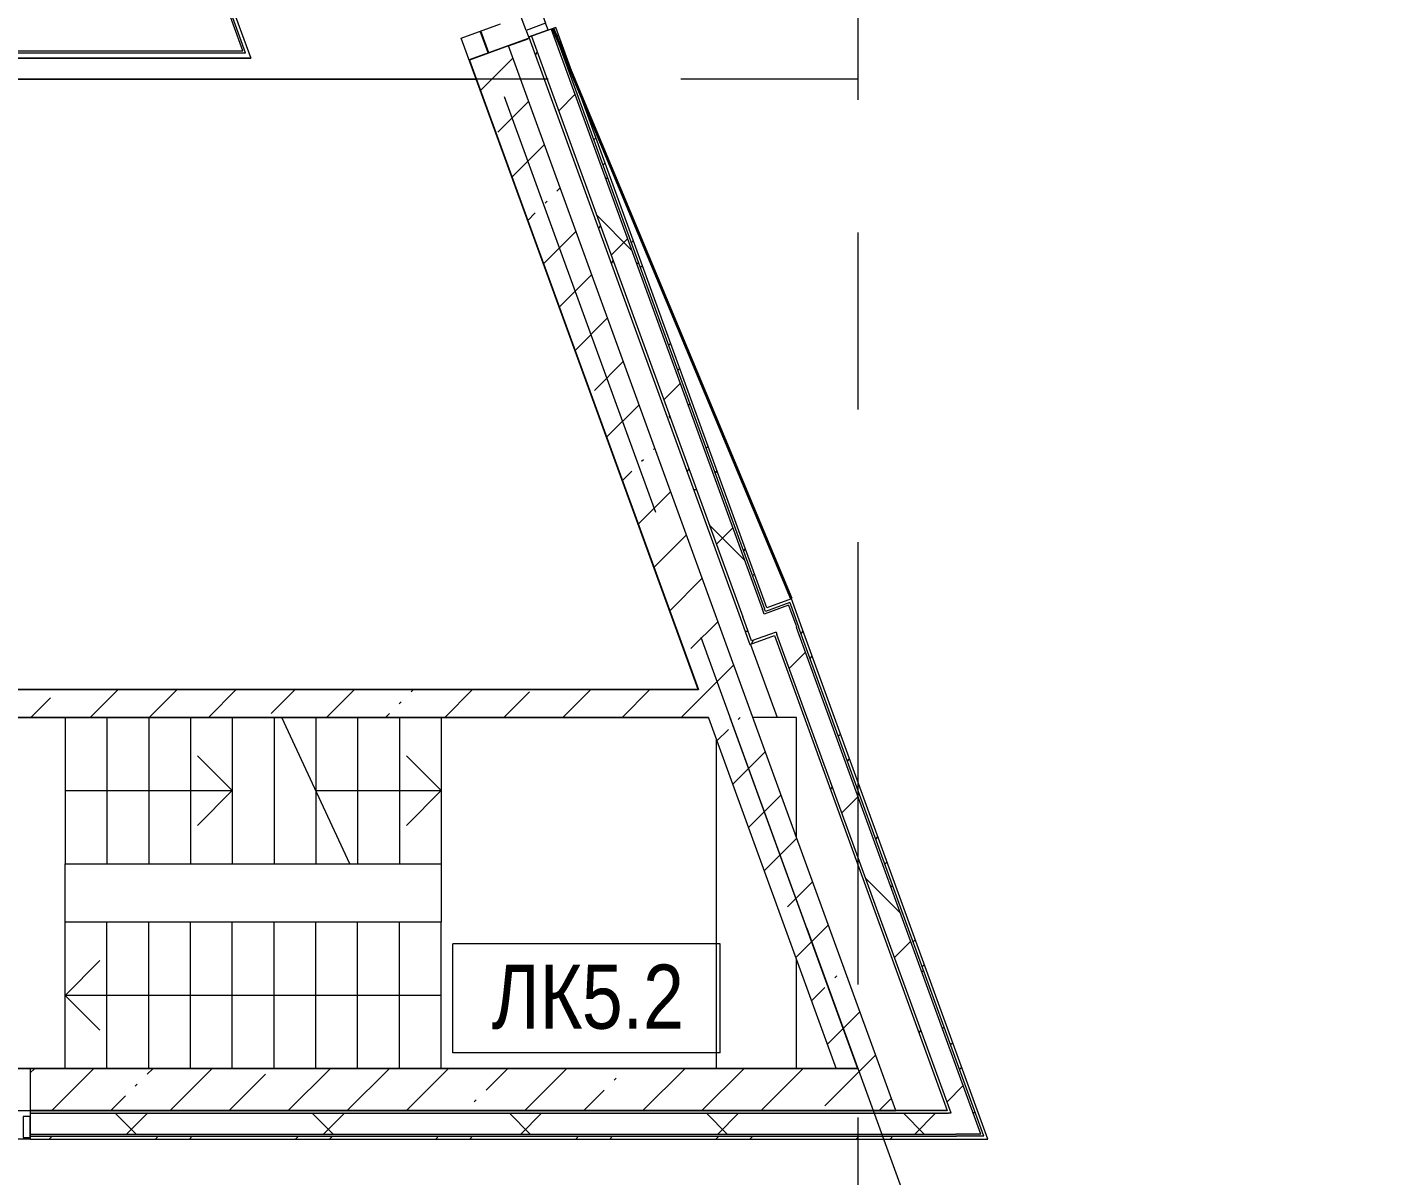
# Model space of a CAD drawing. Header units: millimetres. Extents: x 48966 to 155647, y -43515 to 30475.
# Drawn here: x 144209 to 153941, y -32152 to -23910 of the extents above; entities that cross this region are included whole.
import ezdxf

# ---------------------------------------------------------------- set-up
doc = ezdxf.new("R2010")
doc.units = ezdxf.units.MM
doc.linetypes.add('Осевые', pattern=[6350, 1270, -952.5, 3175, -952.5])
doc.linetypes.add('Сверху', pattern=[793.75, 476.25, -317.5])
for name, color, linetype, lineweight in [('Импосты витража', 7, 'Continuous', 9), ('Импосты витража-1', 7, 'Continuous', 18), ('Контуры', 7, 'Continuous', 9), ('Линии подступенков-1', 7, 'Continuous', 9), ('Линии свеса', 7, 'Continuous', 9), ('Марки вырезов', 7, 'Continuous', 9), ('Марки помещений', 7, 'Continuous', 9), ('Общие ребра', 7, 'Continuous', 9), ('Ограждение', 7, 'Continuous', 9), ('Окна', 7, 'Continuous', 9), ('Окна-1', 7, 'Сверху', 9), ('Оси-2', 7, 'Осевые', 9), ('Перекрытия', 7, 'Continuous', 9), ('Поручни', 7, 'Continuous', 9), ('Стены-1', 7, 'Continuous', 18), ('Стрелки вверх', 7, 'Continuous', 9), ('Черная _1 сплошная', 7, 'Continuous', 9), ('Штриховка разреза-2', 7, 'Continuous', 9)]:
    doc.layers.add(name, color=color, linetype=linetype, lineweight=lineweight)
doc.layers.add('Линии-3', color=1, linetype='Continuous', lineweight=35, true_color=0xff0000)
doc.styles.add('Arial Narrow_1', font='Arial Narrow.ttf', dxfattribs={"height": 460})
pattern_1 = [(45, (0, 0), (-424.264, 424.264), [600, -100, 20, -100]), (45, (0, 424), (-424.264, 424.264), [])]
pattern_2 = [(0, (0, 0), (812.8, 203.2), [67.056, -542.544, 67.056, -542.544, -3251.2]), (0, (0, 0), (812.8, 203.2), [-1219.2, 67.056, -1152.144, 67.056, -542.544, -1422.4]), (0, (0, 0), (812.8, 203.2), [-3048, 67.056, -339.344, 67.056, -948.944]), (120, (304.8, 101.6), (-582.37636, 602.30545), [67.056, -542.544, 67.056, -542.544, -3251.2]), (120, (304.8, 101.6), (-582.37636, 602.30545), [-1219.2, 67.056, -1152.144, 67.056, -542.544, -1422.4]), (120, (304.8, 101.6), (-582.37636, 602.30545), [-3048, 67.056, -339.344, 67.056, -948.944]), (240, (406.4, 508), (-230.42364, -805.50545), [67.056, -542.544, 67.056, -542.544, -3251.2]), (240, (406.4, 508), (-230.42364, -805.50545), [-1219.2, 67.056, -1152.144, 67.056, -542.544, -1422.4]), (240, (406.4, 508), (-230.42364, -805.50545), [-3048, 67.056, -339.344, 67.056, -948.944])]
pattern_3 = [(45, (0, 0), (-502.8943, 502.8943), []), (45, (0, 762), (-502.8943, 502.8943), [])]
pattern_4 = [(45, (0, 0), (-707.107, 707.107), []), (135, (0, 0), (-707.107, -707.107), [])]

# ---------------------------------------------------------------- blocks, each defined once
blk = doc.blocks.new('M_Окно-Квадратный проем - 1200 x 11450 mm-1434535-План 2-го этажа на отм_ 0_000')
at = {"layer": 'Окна'}
for p, q in [((-608.2, -102.5), (-608.2, 102.5)), ((591.8, 102.5), (591.8, -102.5))]:
    blk.add_line(p, q, dxfattribs=at)
at = {"layer": 'Окна-1'}
for p, q in [((-608.2, 102.5), (591.8, 102.5)), ((591.8, -102.5), (-608.2, -102.5))]:
    blk.add_line(p, q, dxfattribs=at)
blk = doc.blocks.new('Прямоугольный импост - Прямоугольный импост 1-2037709-План 2-го этажа на отм_ 0_000')
at = {"layer": 'Импосты витража-1'}
for p, q in [((-50, 75), (0, 75)), ((-50, -75), (-50, 75)), ((0, 75), (0, -75)), ((0, -75), (-50, -75))]:
    blk.add_line(p, q, dxfattribs=at)
blk = doc.blocks.new('Прямоугольный импост - Прямоугольный черный-8339378-План 2-го этажа на отм_ 0_000')
at = {"layer": 'Импосты витража-1'}
for p, q in [((-50, 75), (0, 75)), ((-50, -75), (-50, 75)), ((0, 75), (0, -75)), ((0, -75), (-50, -75))]:
    blk.add_line(p, q, dxfattribs=at)
blk = doc.blocks.new('Прямоугольный импост - Прямоугольный черный-8339227-План 2-го этажа на отм_ 0_000')
at = {"layer": 'Импосты витража'}
for p, q in [((147790, -23932.9), (147529.2, -23222.3)), ((147670, -23170.6), (147930.8, -23881.2)), ((147930.8, -23881.2), (147790, -23932.9))]:
    blk.add_line(p, q, dxfattribs=at)
blk = doc.blocks.new('Ограждение - Ограждение-2447822-План 2-го этажа на отм_ 0_000')
at = {"layer": 'Поручни'}
for p, q in [((145777.4, -24095), (144401.5, -20314.8)), ((141731.6, -24095), (145777.4, -24095))]:
    blk.add_line(p, q, dxfattribs=at)
blk = doc.blocks.new('Ограждение - Ограждение-2452341-План 2-го этажа на отм_ 0_000')
at = {"layer": 'Поручни'}
for p, q in [((144279.9, -20018.9), (144312.5, -20007)), ((144389.3, -20319.2), (144279.9, -20018.9)), ((145758.4, -24081), (144389.3, -20319.2)), ((141556.5, -24081), (145758.4, -24081)), ((141731.6, -24131.8), (145813.8, -24131.8))]:
    blk.add_line(p, q, dxfattribs=at)
blk = doc.blocks.new('Марка помещения_Р - Марка помещения-4575829-План 2-го этажа на отм_ 0_000')
at = {"layer": 'Марки помещений'}
for p, q in [((-4.79375, -1.95625), (-4.79375, 1.95625)), ((4.79375, 1.95625), (-4.79375, 1.95625)), ((4.79375, -1.95625), (4.79375, 1.95625)), ((4.79375, -1.95625), (-4.79375, -1.95625))]:
    blk.add_line(p, q, dxfattribs=at)

msp = doc.modelspace()

# ---------------------------------------------------------------- hatches: boundary and pattern name
at = {"layer": 'Штриховка разреза-2'}
h = msp.add_hatch(dxfattribs=at)
h.set_pattern_fill('FP_33', color=256, style=0, pattern_type=2)
h.set_pattern_definition(pattern_4)
h.paths.add_polyline_path([(149357.9, -28173.2), (149498.8, -28121.9), (147970.8, -23923.8), (147829.9, -23975.1), (149345.9, -28140.3)], flags=0)
h = msp.add_hatch(dxfattribs=at)
h.set_pattern_fill('FP_32', color=256, style=0, pattern_type=2)
h.set_pattern_definition(pattern_2)
h.paths.add_polyline_path([(149493.7, -28107.8), (149507.8, -28102.6), (147984.9, -23918.7), (147970.8, -23923.8), (149486.8, -28089)], flags=0)
h = msp.add_hatch(dxfattribs=at)
h.set_pattern_fill('FP_2', color=256, style=0, pattern_type=2)
h.set_pattern_definition(pattern_3)
h.paths.add_polyline_path([(149500.9, -28083.8), (149519.7, -28077), (148003.7, -23911.8), (147984.9, -23918.7), (149335.6, -27629.5)], flags=0)
h = msp.add_hatch(dxfattribs=at)
h.set_pattern_fill('FP_32', color=256, style=0, pattern_type=2)
h.set_pattern_definition(pattern_2)
h.paths.add_polyline_path([(149390.4, -28321), (149409.2, -28314.1), (147829.9, -23975.1), (147811.1, -23981.9), (149335.6, -28170.4)], flags=0)
h = msp.add_hatch(dxfattribs=at)
h.set_pattern_fill('FP_1', color=256, style=0, pattern_type=2)
h.set_pattern_definition(pattern_1)
h.paths.add_polyline_path([(150126.4, -31683.5), (150445.7, -31683.5), (147665.2, -24044.2), (147383.3, -24146.8), (150017.2, -31383.5)], flags=0)
h = msp.add_hatch(dxfattribs=at)
h.set_pattern_fill('FP_32', color=256, style=0, pattern_type=2)
h.set_pattern_definition(pattern_2)
h.paths.add_polyline_path([(151061.3, -31868.5), (151077.2, -31868.5), (149688.4, -28052.8), (149674.3, -28058), (151055.8, -31853.5)], flags=0)
h = msp.add_hatch(dxfattribs=at)
h.set_pattern_fill('FP_2', color=256, style=0, pattern_type=2)
h.set_pattern_definition(pattern_3)
h.paths.add_polyline_path([(151084.5, -31888.5), (151105.8, -31888.5), (149702.1, -28031.9), (149683.3, -28038.7), (151077.2, -31868.5)], flags=0)
h = msp.add_hatch(dxfattribs=at)
h.set_pattern_fill('FP_33', color=256, style=0, pattern_type=2)
h.set_pattern_definition(pattern_4)
h.paths.add_polyline_path([(151055.8, -31853.5), (149725.6, -28198.9), (149584.7, -28250.2), (150896.2, -31853.5)], flags=0)
h = msp.add_hatch(dxfattribs=at)
h.set_pattern_fill('FP_32', color=256, style=0, pattern_type=2)
h.set_pattern_definition(pattern_2)
h.paths.add_polyline_path([(149397.2, -28339.8), (149591.5, -28269), (149584.7, -28250.2), (149390.4, -28321)], flags=0)
h = msp.add_hatch(dxfattribs=at)
h.set_pattern_fill('FP_32', color=256, style=0, pattern_type=2)
h.set_pattern_definition(pattern_2)
h.paths.add_polyline_path([(150820.3, -31703.5), (150841.6, -31703.5), (149591.5, -28269), (149572.7, -28275.9), (150813, -31683.5)], flags=0)
h = msp.add_hatch(dxfattribs=at)
h.set_pattern_fill('FP_1', color=256, style=0, pattern_type=2)
h.set_pattern_definition(pattern_1)
h.paths.add_polyline_path([(142781.6, -28862.9), (143081.6, -28862.9), (143081.6, -28662.9), (142781.6, -28662.9), (142781.6, -28692.1)], flags=0)
h.paths.add_polyline_path([(145216.2, -28862.9), (149099.8, -28862.9), (149027, -28662.9), (144081.6, -28662.9), (144081.6, -28862.9)], flags=0)
h = msp.add_hatch(dxfattribs=at)
h.set_pattern_fill('FP_1', color=256, style=0, pattern_type=2)
h.set_pattern_definition(pattern_1)
h.paths.add_polyline_path([(145216.2, -31683.5), (150126.4, -31683.5), (150017.2, -31383.5), (144231.6, -31383.5), (144231.6, -31683.5)], flags=0)
h.paths.add_polyline_path([(143031.6, -31683.5), (143031.6, -31383.5), (139181.6, -31383.5), (139181.6, -31683.5), (141920.7, -31683.5)], flags=0)
h = msp.add_hatch(dxfattribs=at)
h.set_pattern_fill('FP_32', color=256, style=0, pattern_type=2)
h.set_pattern_definition(pattern_2)
h.paths.add_polyline_path([(150820.3, -31703.5), (150813, -31683.5), (144231.6, -31683.5), (144231.6, -31703.5), (148511.7, -31703.5)], flags=0)
h.paths.add_polyline_path([(141920.7, -31703.5), (143031.6, -31703.5), (143031.6, -31683.5), (139181.6, -31683.5), (139181.6, -31703.5)], flags=0)
h.paths.add_polyline_path([(135031.6, -31703.5), (137981.6, -31703.5), (137981.6, -31683.5), (135031.6, -31683.5)], flags=0)
h.paths.add_polyline_path([(125443.3, -31703.5), (126431.6, -31703.5), (126431.6, -31683.5), (124631.6, -31683.5), (124631.6, -31703.5)], flags=0)
h.paths.add_polyline_path([(120431.6, -31703.5), (120431.6, -31683.5), (118631.6, -31683.5), (118631.6, -31703.5), (118852.3, -31703.5)], flags=0)
h.paths.add_polyline_path([(123431.6, -31703.5), (123431.6, -31683.5), (121631.6, -31683.5), (121631.6, -31703.5), (122147.8, -31703.5)], flags=0)
h.paths.add_polyline_path([(115631.6, -31703.5), (117431.6, -31703.5), (117431.6, -31683.5), (115631.6, -31683.5)], flags=0)
h.paths.add_polyline_path([(127631.6, -31703.5), (129429.1, -31703.5), (129429.1, -31683.5), (127631.6, -31683.5)], flags=0)
h.paths.add_polyline_path([(130629.1, -31703.5), (133831.6, -31703.5), (133831.6, -31683.5), (130629.1, -31683.5)], flags=0)
h.paths.add_polyline_path([(106631.6, -31703.5), (108431.6, -31703.5), (108431.6, -31683.5), (106631.6, -31683.5)], flags=0)
h.paths.add_polyline_path([(111431.6, -31703.5), (111431.6, -31683.5), (109631.6, -31683.5), (109631.6, -31703.5)], flags=0)
h.paths.add_polyline_path([(112631.6, -31703.5), (114431.6, -31703.5), (114431.6, -31683.5), (112631.6, -31683.5)], flags=0)
h.paths.add_polyline_path([(105431.6, -31703.5), (105431.6, -31683.5), (90881.6, -31683.5), (90881.6, -31703.5), (99079.4, -31703.5)], flags=0)
h.paths.add_polyline_path([(89192.9, -31703.5), (89681.6, -31703.5), (89681.6, -31683.5), (87881.6, -31683.5), (87881.6, -31703.5)], flags=0)
h.paths.add_polyline_path([(86681.6, -31703.5), (86681.6, -31683.5), (83631.6, -31683.5), (83631.6, -31703.5), (85897.4, -31703.5)], flags=0)
h.paths.add_polyline_path([(78735.9, -31703.5), (79171.6, -31703.5), (79171.6, -31683.5), (78735.9, -31683.5)], flags=0)
h.paths.add_polyline_path([(82431.6, -31703.5), (82431.6, -31683.5), (80371.6, -31683.5), (80371.6, -31703.5), (80954.2, -31703.5)], flags=0)
h = msp.add_hatch(dxfattribs=at)
h.set_pattern_fill('FP_33', color=256, style=0, pattern_type=2)
h.set_pattern_definition(pattern_4)
h.paths.add_polyline_path([(137981.6, -31853.5), (137981.6, -31703.5), (135031.6, -31703.5), (135031.6, -31853.5)], flags=0)
h.paths.add_polyline_path([(150874.9, -31853.5), (150896.2, -31853.5), (150841.6, -31703.5), (144231.6, -31703.5), (144231.6, -31853.5), (148511.7, -31853.5)], flags=0)
h.paths.add_polyline_path([(143031.6, -31853.5), (143031.6, -31703.5), (139181.6, -31703.5), (139181.6, -31853.5), (141920.7, -31853.5)], flags=0)
h.paths.add_polyline_path([(127631.6, -31853.5), (129429.1, -31853.5), (129429.1, -31703.5), (127631.6, -31703.5)], flags=0)
h.paths.add_polyline_path([(120431.6, -31853.5), (120431.6, -31703.5), (118631.6, -31703.5), (118631.6, -31853.5), (118852.3, -31853.5)], flags=0)
h.paths.add_polyline_path([(130629.1, -31853.5), (133831.6, -31853.5), (133831.6, -31703.5), (130629.1, -31703.5)], flags=0)
h.paths.add_polyline_path([(115631.6, -31853.5), (117431.6, -31853.5), (117431.6, -31703.5), (115631.6, -31703.5)], flags=0)
h.paths.add_polyline_path([(121631.6, -31853.5), (123431.6, -31853.5), (123431.6, -31703.5), (121631.6, -31703.5)], flags=0)
h.paths.add_polyline_path([(125443.3, -31853.5), (126431.6, -31853.5), (126431.6, -31703.5), (124631.6, -31703.5), (124631.6, -31853.5)], flags=0)
h.paths.add_polyline_path([(112631.6, -31853.5), (114431.6, -31853.5), (114431.6, -31703.5), (112631.6, -31703.5)], flags=0)
h.paths.add_polyline_path([(105431.6, -31853.5), (105431.6, -31703.5), (90881.6, -31703.5), (90881.6, -31853.5), (99079.4, -31853.5)], flags=0)
h.paths.add_polyline_path([(109631.6, -31853.5), (111431.6, -31853.5), (111431.6, -31703.5), (109631.6, -31703.5)], flags=0)
h.paths.add_polyline_path([(108431.6, -31853.5), (108431.6, -31703.5), (106631.6, -31703.5), (106631.6, -31853.5)], flags=0)
h.paths.add_polyline_path([(89681.6, -31853.5), (89681.6, -31703.5), (87881.6, -31703.5), (87881.6, -31853.5), (89192.9, -31853.5)], flags=0)
h.paths.add_polyline_path([(83631.6, -31853.5), (86681.6, -31853.5), (86681.6, -31703.5), (83631.6, -31703.5)], flags=0)
h.paths.add_polyline_path([(82431.6, -31853.5), (82431.6, -31703.5), (80371.6, -31703.5), (80371.6, -31853.5), (80954.2, -31853.5)], flags=0)
h.paths.add_polyline_path([(78736.3, -31853.5), (79171.6, -31853.5), (79171.6, -31703.5), (78735.9, -31703.5)], flags=0)
h = msp.add_hatch(dxfattribs=at)
h.set_pattern_fill('FP_32', color=256, style=0, pattern_type=2)
h.set_pattern_definition(pattern_2)
h.paths.add_polyline_path([(144231.6, -31868.5), (151061.3, -31868.5), (151055.8, -31853.5), (144231.6, -31853.5)], flags=0)
h.paths.add_polyline_path([(143031.6, -31868.5), (143031.6, -31853.5), (139181.6, -31853.5), (139181.6, -31868.5), (141920.7, -31868.5)], flags=0)
h.paths.add_polyline_path([(137981.6, -31868.5), (137981.6, -31853.5), (135031.6, -31853.5), (135031.6, -31868.5)], flags=0)
h.paths.add_polyline_path([(127631.6, -31868.5), (129429.1, -31868.5), (129429.1, -31853.5), (127631.6, -31853.5)], flags=0)
h.paths.add_polyline_path([(130629.1, -31868.5), (133831.6, -31868.5), (133831.6, -31853.5), (130629.1, -31853.5)], flags=0)
h.paths.add_polyline_path([(121631.6, -31868.5), (123431.6, -31868.5), (123431.6, -31853.5), (121631.6, -31853.5)], flags=0)
h.paths.add_polyline_path([(120431.6, -31868.5), (120431.6, -31853.5), (118631.6, -31853.5), (118631.6, -31868.5), (118852.3, -31868.5)], flags=0)
h.paths.add_polyline_path([(124631.6, -31868.5), (126431.6, -31868.5), (126431.6, -31853.5), (124631.6, -31853.5)], flags=0)
h.paths.add_polyline_path([(117204.5, -31868.5), (117431.6, -31868.5), (117431.6, -31853.5), (115631.6, -31853.5), (115631.6, -31868.5)], flags=0)
h.paths.add_polyline_path([(112631.6, -31868.5), (114431.6, -31868.5), (114431.6, -31853.5), (112631.6, -31853.5)], flags=0)
h.paths.add_polyline_path([(106631.6, -31868.5), (108431.6, -31868.5), (108431.6, -31853.5), (106631.6, -31853.5)], flags=0)
h.paths.add_polyline_path([(109631.6, -31868.5), (111431.6, -31868.5), (111431.6, -31853.5), (109631.6, -31853.5)], flags=0)
h.paths.add_polyline_path([(105431.6, -31868.5), (105431.6, -31853.5), (90881.6, -31853.5), (90881.6, -31868.5), (99079.4, -31868.5)], flags=0)
h.paths.add_polyline_path([(83631.6, -31868.5), (86681.6, -31868.5), (86681.6, -31853.5), (83631.6, -31853.5)], flags=0)
h.paths.add_polyline_path([(89681.6, -31868.5), (89681.6, -31853.5), (87881.6, -31853.5), (87881.6, -31868.5), (89192.9, -31868.5)], flags=0)
h.paths.add_polyline_path([(80954.2, -31868.5), (82431.6, -31868.5), (82431.6, -31853.5), (80371.6, -31853.5), (80371.6, -31868.5)], flags=0)
h.paths.add_polyline_path([(78736.4, -31868.5), (79171.6, -31868.5), (79171.6, -31853.5), (78736.3, -31853.5)], flags=0)
h = msp.add_hatch(dxfattribs=at)
h.set_pattern_fill('FP_2', color=256, style=0, pattern_type=2)
h.set_pattern_definition(pattern_3)
h.paths.add_polyline_path([(151084.5, -31888.5), (151077.2, -31868.5), (144231.6, -31868.5), (144231.6, -31888.5), (150887.6, -31888.5)], flags=0)
h.paths.add_polyline_path([(143031.6, -31888.5), (143031.6, -31868.5), (139181.6, -31868.5), (139181.6, -31888.5), (141920.7, -31888.5)], flags=0)
h.paths.add_polyline_path([(137981.6, -31888.5), (137981.6, -31868.5), (135031.6, -31868.5), (135031.6, -31888.5)], flags=0)
h.paths.add_polyline_path([(133831.6, -31888.5), (133831.6, -31868.5), (130629.1, -31868.5), (130629.1, -31888.5), (132034.2, -31888.5)], flags=0)
h.paths.add_polyline_path([(129429.1, -31888.5), (129429.1, -31868.5), (127631.6, -31868.5), (127631.6, -31888.5), (128738.8, -31888.5)], flags=0)
h.paths.add_polyline_path([(123431.6, -31888.5), (123431.6, -31868.5), (121631.6, -31868.5), (121631.6, -31888.5), (122147.8, -31888.5)], flags=0)
h.paths.add_polyline_path([(114431.6, -31888.5), (114431.6, -31868.5), (112631.6, -31868.5), (112631.6, -31888.5)], flags=0)
h.paths.add_polyline_path([(124631.6, -31888.5), (126431.6, -31888.5), (126431.6, -31868.5), (124631.6, -31868.5)], flags=0)
h.paths.add_polyline_path([(120431.6, -31888.5), (120431.6, -31868.5), (118631.6, -31868.5), (118631.6, -31888.5), (118852.3, -31888.5)], flags=0)
h.paths.add_polyline_path([(115631.6, -31888.5), (117431.6, -31888.5), (117431.6, -31868.5), (115631.6, -31868.5)], flags=0)
h.paths.add_polyline_path([(109631.6, -31888.5), (111431.6, -31888.5), (111431.6, -31868.5), (109631.6, -31868.5)], flags=0)
h.paths.add_polyline_path([(106631.6, -31888.5), (108431.6, -31888.5), (108431.6, -31868.5), (106631.6, -31868.5)], flags=0)
h.paths.add_polyline_path([(105431.6, -31888.5), (105431.6, -31868.5), (90881.6, -31868.5), (90881.6, -31888.5), (99079.4, -31888.5)], flags=0)
h.paths.add_polyline_path([(85897.4, -31888.5), (86681.6, -31888.5), (86681.6, -31868.5), (83631.6, -31868.5), (83631.6, -31888.5)], flags=0)
h.paths.add_polyline_path([(80371.6, -31888.5), (82431.6, -31888.5), (82431.6, -31868.5), (80371.6, -31868.5)], flags=0)
h.paths.add_polyline_path([(87881.6, -31888.5), (89681.6, -31888.5), (89681.6, -31868.5), (87881.6, -31868.5)], flags=0)
h.paths.add_polyline_path([(79171.6, -31888.5), (79171.6, -31868.5), (78736.4, -31868.5), (78736.4, -31888.5)], flags=0)

# ---------------------------------------------------------------- linework, layer by layer
at = {"layer": 'Контуры'}
for p, q in [((144481.6, -28862.9), (142981.6, -28862.9)), ((144481.6, -28862.9), (144221.6, -28862.9)), ((144281.6, -28862.9), (144221.6, -28862.9)), ((144481.6, -28862.9), (144221.6, -28862.9)), ((144481.6, -28862.9), (144221.6, -28862.9)), ((144281.6, -28862.9), (146981.6, -28862.9)), ((144481.6, -28862.9), (144481.6, -29912.9)), ((144481.6, -28862.9), (144481.6, -29912.9)), ((144481.6, -28862.9), (146036.8, -28862.9)), ((144481.6, -28862.9), (147181.6, -28862.9)), ((144481.6, -28862.9), (148381.6, -28862.9)), ((144481.6, -28862.9), (147181.6, -28862.9)), ((144781.6, -28862.9), (147481.6, -28862.9)), ((149099.8, -28862.9), (146981.6, -28862.9)), ((149099.8, -28862.9), (147181.6, -28862.9)), ((149099.8, -28862.9), (147181.6, -28862.9)), ((149078.8, -28862.9), (147481.6, -28862.9)), ((149099.8, -28862.9), (148381.6, -28862.9)), ((149731.6, -28862.9), (149419, -28862.9)), ((149731.6, -29721.7), (149731.6, -28862.9)), ((149156.6, -31382.9), (149156.6, -29019)), ((149156.6, -31382.9), (149156.6, -29019)), ((144481.6, -30332.9), (144481.6, -29912.9)), ((144481.6, -30332.9), (144481.6, -29912.9)), ((144481.6, -30332.9), (144481.6, -29912.9)), ((144481.6, -30332.9), (144481.6, -29912.9)), ((144481.6, -29912.9), (146526.4, -29912.9)), ((144481.6, -29912.9), (147181.6, -29912.9)), ((144481.6, -29912.9), (146981.6, -29912.9)), ((144481.6, -29912.9), (147181.6, -29912.9)), ((144481.6, -29912.9), (147181.6, -29912.9)), ((144781.6, -29912.9), (147181.6, -29912.9)), ((146981.6, -29912.9), (147181.6, -29912.9)), ((147181.6, -29912.9), (147181.6, -30332.9)), ((147181.6, -29912.9), (147181.6, -30332.9)), ((144481.6, -31382.9), (144481.6, -30332.9)), ((144481.6, -31382.9), (144481.6, -30332.9)), ((144481.6, -31382.9), (144481.6, -30332.9)), ((144481.6, -31382.9), (144481.6, -30332.9)), ((147181.6, -30332.9), (144481.6, -30332.9)), ((147181.6, -30332.9), (144481.6, -30332.9)), ((147181.6, -30332.9), (144481.6, -30332.9)), ((147181.6, -30332.9), (144481.6, -30332.9)), ((147181.6, -30332.9), (144481.6, -30332.9)), ((147181.6, -31382.9), (147181.6, -30332.9)), ((147181.6, -31382.9), (147181.6, -30332.9)), ((149731.6, -31382.9), (149731.6, -30598.8)), ((142981.6, -31382.9), (144481.6, -31382.9)), ((144151.6, -31382.9), (144481.6, -31382.9)), ((144151.6, -31382.9), (144481.6, -31382.9)), ((144151.6, -31382.9), (144481.6, -31382.9)), ((144151.6, -31382.9), (144481.6, -31382.9)), ((147181.6, -31382.9), (144481.6, -31382.9)), ((147181.6, -31382.9), (144481.6, -31382.9)), ((148681.6, -31382.9), (144481.6, -31382.9)), ((147481.6, -31382.9), (144481.6, -31382.9)), ((147481.6, -31382.9), (144481.6, -31382.9)), ((147181.6, -31382.9), (149156.6, -31382.9)), ((147181.6, -31382.9), (149156.6, -31382.9)), ((147481.6, -31382.9), (149156.6, -31382.9)), ((147481.6, -31382.9), (149078.8, -31382.9)), ((148681.6, -31382.9), (149731.6, -31382.9))]:
    msp.add_line(p, q, dxfattribs=at)
at = {"layer": 'Линии подступенков-1'}
for p, q in [((144481.6, -28862.9), (144481.6, -29912.9)), ((144481.6, -28862.9), (144481.6, -29912.9)), ((144781.6, -28862.9), (144781.6, -29912.9)), ((144781.6, -28862.9), (144781.6, -29912.9)), ((145081.6, -28862.9), (145081.6, -29912.9)), ((145081.6, -28862.9), (145081.6, -29912.9)), ((145381.6, -28862.9), (145381.6, -29912.9)), ((145381.6, -28862.9), (145381.6, -29912.9)), ((145681.6, -28862.9), (145681.6, -29912.9)), ((145681.6, -28862.9), (145681.6, -29912.9)), ((145981.6, -28862.9), (145981.6, -29912.9)), ((145981.6, -28862.9), (145981.6, -29912.9)), ((146281.6, -28862.9), (146281.6, -29912.9)), ((146581.6, -28862.9), (146581.6, -29912.9)), ((146881.6, -28862.9), (146881.6, -29912.9)), ((147181.6, -28862.9), (147181.6, -29912.9)), ((146281.6, -29387.9), (146281.6, -29912.9)), ((144481.6, -31382.9), (144481.6, -30332.9)), ((144481.6, -31382.9), (144481.6, -30332.9)), ((144481.6, -31382.9), (144481.6, -30332.9)), ((144481.6, -31382.9), (144481.6, -30332.9)), ((144481.6, -31382.9), (144481.6, -30332.9)), ((144781.6, -31382.9), (144781.6, -30332.9)), ((144781.6, -31382.9), (144781.6, -30332.9)), ((144781.6, -31382.9), (144781.6, -30332.9)), ((144781.6, -31382.9), (144781.6, -30332.9)), ((144781.6, -31382.9), (144781.6, -30332.9)), ((145081.6, -31382.9), (145081.6, -30332.9)), ((145081.6, -31382.9), (145081.6, -30332.9)), ((145081.6, -31382.9), (145081.6, -30332.9)), ((145081.6, -31382.9), (145081.6, -30332.9)), ((145081.6, -31382.9), (145081.6, -30332.9)), ((145381.6, -31382.9), (145381.6, -30332.9)), ((145381.6, -31382.9), (145381.6, -30332.9)), ((145381.6, -31382.9), (145381.6, -30332.9)), ((145381.6, -31382.9), (145381.6, -30332.9)), ((145381.6, -31382.9), (145381.6, -30332.9)), ((145681.6, -31382.9), (145681.6, -30332.9)), ((145681.6, -31382.9), (145681.6, -30332.9)), ((145681.6, -31382.9), (145681.6, -30332.9)), ((145681.6, -31382.9), (145681.6, -30332.9)), ((145681.6, -31382.9), (145681.6, -30332.9)), ((145981.6, -31382.9), (145981.6, -30332.9)), ((145981.6, -31382.9), (145981.6, -30332.9)), ((145981.6, -31382.9), (145981.6, -30332.9)), ((145981.6, -31382.9), (145981.6, -30332.9)), ((145981.6, -31382.9), (145981.6, -30332.9)), ((146281.6, -31382.9), (146281.6, -30332.9)), ((146281.6, -31382.9), (146281.6, -30332.9)), ((146281.6, -31382.9), (146281.6, -30332.9)), ((146281.6, -31382.9), (146281.6, -30332.9)), ((146281.6, -31382.9), (146281.6, -30332.9)), ((146581.6, -31382.9), (146581.6, -30332.9)), ((146581.6, -31382.9), (146581.6, -30332.9)), ((146581.6, -31382.9), (146581.6, -30332.9)), ((146581.6, -31382.9), (146581.6, -30332.9)), ((146581.6, -31382.9), (146581.6, -30332.9)), ((146881.6, -31382.9), (146881.6, -30332.9)), ((146881.6, -31382.9), (146881.6, -30332.9)), ((146881.6, -31382.9), (146881.6, -30332.9)), ((146881.6, -31382.9), (146881.6, -30332.9)), ((146881.6, -31382.9), (146881.6, -30332.9)), ((147181.6, -31382.9), (147181.6, -30332.9)), ((147181.6, -31382.9), (147181.6, -30332.9)), ((147181.6, -31382.9), (147181.6, -30332.9)), ((147181.6, -31382.9), (147181.6, -30332.9)), ((147181.6, -31382.9), (147181.6, -30332.9))]:
    msp.add_line(p, q, dxfattribs=at)
at = {"layer": 'Линии свеса'}
for p, q in [((144781.6, -28862.9), (144781.6, -29912.9)), ((144781.6, -28862.9), (144781.6, -29912.9)), ((145081.6, -28862.9), (145081.6, -29912.9)), ((145081.6, -28862.9), (145081.6, -29912.9)), ((145381.6, -28862.9), (145381.6, -29912.9)), ((145381.6, -28862.9), (145381.6, -29912.9)), ((145681.6, -28862.9), (145681.6, -29912.9)), ((145681.6, -28862.9), (145681.6, -29912.9)), ((145981.6, -28862.9), (145981.6, -29912.9)), ((145981.6, -28862.9), (145981.6, -29912.9)), ((146281.6, -28862.9), (146281.6, -29912.9)), ((146581.6, -28862.9), (146581.6, -29912.9)), ((146881.6, -28862.9), (146881.6, -29912.9)), ((146281.6, -29387.9), (146281.6, -29912.9)), ((144781.6, -31382.9), (144781.6, -30332.9)), ((144781.6, -31382.9), (144781.6, -30332.9)), ((144781.6, -31382.9), (144781.6, -30332.9)), ((144781.6, -31382.9), (144781.6, -30332.9)), ((144781.6, -31382.9), (144781.6, -30332.9)), ((145081.6, -31382.9), (145081.6, -30332.9)), ((145081.6, -31382.9), (145081.6, -30332.9)), ((145081.6, -31382.9), (145081.6, -30332.9)), ((145081.6, -31382.9), (145081.6, -30332.9)), ((145081.6, -31382.9), (145081.6, -30332.9)), ((145381.6, -31382.9), (145381.6, -30332.9)), ((145381.6, -31382.9), (145381.6, -30332.9)), ((145381.6, -31382.9), (145381.6, -30332.9)), ((145381.6, -31382.9), (145381.6, -30332.9)), ((145381.6, -31382.9), (145381.6, -30332.9)), ((145681.6, -31382.9), (145681.6, -30332.9)), ((145681.6, -31382.9), (145681.6, -30332.9)), ((145681.6, -31382.9), (145681.6, -30332.9)), ((145681.6, -31382.9), (145681.6, -30332.9)), ((145681.6, -31382.9), (145681.6, -30332.9)), ((145981.6, -31382.9), (145981.6, -30332.9)), ((145981.6, -31382.9), (145981.6, -30332.9)), ((145981.6, -31382.9), (145981.6, -30332.9)), ((145981.6, -31382.9), (145981.6, -30332.9)), ((145981.6, -31382.9), (145981.6, -30332.9)), ((146281.6, -31382.9), (146281.6, -30332.9)), ((146281.6, -31382.9), (146281.6, -30332.9)), ((146281.6, -31382.9), (146281.6, -30332.9)), ((146281.6, -31382.9), (146281.6, -30332.9)), ((146281.6, -31382.9), (146281.6, -30332.9)), ((146581.6, -31382.9), (146581.6, -30332.9)), ((146581.6, -31382.9), (146581.6, -30332.9)), ((146581.6, -31382.9), (146581.6, -30332.9)), ((146581.6, -31382.9), (146581.6, -30332.9)), ((146581.6, -31382.9), (146581.6, -30332.9)), ((146881.6, -31382.9), (146881.6, -30332.9)), ((146881.6, -31382.9), (146881.6, -30332.9)), ((146881.6, -31382.9), (146881.6, -30332.9)), ((146881.6, -31382.9), (146881.6, -30332.9)), ((146881.6, -31382.9), (146881.6, -30332.9)), ((147181.6, -31382.9), (147181.6, -30332.9)), ((147181.6, -31382.9), (147181.6, -30332.9)), ((147181.6, -31382.9), (147181.6, -30332.9))]:
    msp.add_line(p, q, dxfattribs=at)
at = {"layer": 'Линии-3'}
msp.add_line((149695.3, -28013.1), (147984.9, -23918.7), dxfattribs=at)
at = {"layer": 'Марки вырезов'}
msp.add_line((146526.4, -29912.9), (146036.8, -28862.9), dxfattribs=at)
at = {"layer": 'Общие ребра'}
for p, q in [((147970.8, -23923.8), (149486.8, -28089)), ((147984.9, -23918.7), (149500.9, -28083.8)), ((147829.9, -23975.1), (149345.9, -28140.3)), ((147665.2, -24044.2), (147383.3, -24146.8)), ((149493.7, -28107.8), (149486.8, -28089)), ((149498.8, -28121.9), (149493.7, -28107.8)), ((149674.3, -28058), (149498.8, -28121.9)), ((149507.8, -28102.6), (149500.9, -28083.8)), ((149683.3, -28038.7), (149507.8, -28102.6)), ((149674.3, -28058), (149725.6, -28198.9)), ((149683.3, -28038.7), (149688.4, -28052.8)), ((149688.4, -28052.8), (149746.6, -28212.6)), ((149357.9, -28173.2), (149345.9, -28140.3)), ((149409.2, -28314.1), (149357.9, -28173.2)), ((149725.6, -28198.9), (149732.5, -28217.7)), ((151055.8, -31853.5), (149732.5, -28217.7)), ((151077.2, -31868.5), (149746.6, -28212.6)), ((149584.7, -28250.2), (149409.2, -28314.1)), ((149584.7, -28250.2), (149591.5, -28269)), ((150841.6, -31703.5), (149591.5, -28269)), ((149027, -28662.9), (144081.6, -28662.9)), ((144081.6, -28862.9), (149099.8, -28862.9)), ((149099.8, -28862.9), (149100.5, -28864.9)), ((144231.6, -31703.5), (150820.3, -31703.5)), ((150841.6, -31703.5), (150820.3, -31703.5)), ((144231.6, -31853.5), (150874.9, -31853.5)), ((144231.6, -31868.5), (150880.4, -31868.5)), ((150896.2, -31853.5), (150874.9, -31853.5)), ((151061.3, -31868.5), (150880.4, -31868.5)), ((151055.8, -31853.5), (150896.2, -31853.5)), ((151077.2, -31868.5), (151061.3, -31868.5))]:
    msp.add_line(p, q, dxfattribs=at)
at = {"layer": 'Оси-2'}
for p, q in [((129498.1, 25417.1), (153940.5, -41737.8)), ((150171.6, 25417.1), (150171.6, -41737.8)), ((150171.6, -24282.9), (50565.6, -24282.9)), ((150171.6, -31382.9), (50565.6, -31382.9))]:
    msp.add_line(p, q, dxfattribs=at)
at = {"layer": 'Перекрытия'}
for p, q in [((143806, -18615.4), (145814.2, -24132.9)), ((143874.4, -18803.3), (145814.2, -24132.9)), ((147325.5, -23988), (147607.4, -23885.4)), ((147519.1, -24095.2), (147462, -23938.3)), ((147523.2, -24093.7), (147466, -23936.8)), ((147432.8, -24282.9), (147325.5, -23988)), ((147811.7, -23978.2), (147812.8, -23981.3)), ((145814.2, -24132.9), (141731.6, -24132.9)), ((145814.2, -24132.9), (141731.6, -24132.9)), ((141731.6, -24282.9), (147430.7, -24282.9)), ((147430.7, -24282.9), (141731.6, -24282.9)), ((149027, -28662.9), (147432.8, -24282.9)), ((149400.6, -28338.5), (149591.7, -28862.9)), ((142781.6, -28662.9), (149027, -28662.9)), ((149099.8, -28862.9), (144221.6, -28862.9)), ((149591.7, -28862.9), (149419, -28862.9))]:
    msp.add_line(p, q, dxfattribs=at)
at = {"layer": 'Стены-1'}
for p, q in [((148003.7, -23911.8), (147811.1, -23981.9)), ((149519.7, -28077), (148003.7, -23911.8)), ((147805.5, -23991), (147382.6, -24144.9)), ((147665.2, -24044.2), (147806.2, -23992.9)), ((147806.2, -23992.9), (147805.5, -23991)), ((147811.1, -23981.9), (149327.1, -28147.1)), ((150445.7, -31683.5), (147665.2, -24044.2)), ((147383.4, -24147.1), (147381.5, -24147.8)), ((147381.5, -24147.8), (149024.1, -28660.9)), ((147382.6, -24144.9), (147383.3, -24146.8)), ((147383.3, -24146.8), (149027, -28662.9)), ((149026.3, -28660.9), (147383.4, -24147.1)), ((149695.3, -28013.1), (149519.7, -28077)), ((149702.1, -28031.9), (149695.3, -28013.1)), ((149765.4, -28205.8), (149702.1, -28031.9)), ((149327.1, -28147.1), (149390.4, -28321)), ((151105.8, -31888.5), (149765.4, -28205.8)), ((149397.2, -28339.8), (149572.7, -28275.9)), ((149572.7, -28275.9), (150813, -31683.5)), ((149390.4, -28321), (149397.2, -28339.8)), ((149100.5, -28864.9), (150017.2, -31383.5)), ((149254.7, -28863.6), (149252.8, -28864.3)), ((149252.8, -28864.3), (150169.3, -31382.2)), ((150171.1, -31381.5), (149254.7, -28863.6)), ((150170.2, -31380.9), (143082.6, -31380.9)), ((143082.6, -31382.9), (150170.2, -31382.9)), ((150017.2, -31383.5), (144231.6, -31383.5)), ((144231.6, -31383.5), (144231.6, -31683.5)), ((150169.3, -31382.2), (150171.1, -31381.5)), ((150170.2, -31382.9), (150170.2, -31380.9)), ((144231.6, -31683.5), (150126.4, -31683.5)), ((150813, -31683.5), (144231.6, -31683.5)), ((144231.6, -31683.5), (144231.6, -31888.5)), ((150126.4, -31683.5), (150445.7, -31683.5)), ((144231.6, -31888.5), (150887.6, -31888.5)), ((150887.6, -31888.5), (151084.5, -31888.5)), ((151084.5, -31888.5), (151105.8, -31888.5))]:
    msp.add_line(p, q, dxfattribs=at)
at = {"layer": 'Стрелки вверх'}
for p, q in [((145681.6, -29387.9), (145431.6, -29137.9)), ((147181.6, -29387.9), (146931.6, -29137.9)), ((144481.6, -29387.9), (144781.6, -29387.9)), ((144781.6, -29387.9), (145081.6, -29387.9)), ((145081.6, -29387.9), (145381.6, -29387.9)), ((145381.6, -29387.9), (145681.6, -29387.9)), ((145681.6, -29387.9), (145431.6, -29637.9)), ((146281.6, -29387.9), (146581.6, -29387.9)), ((146581.6, -29387.9), (146881.6, -29387.9)), ((146881.6, -29387.9), (147181.6, -29387.9)), ((147181.6, -29387.9), (146931.6, -29637.9)), ((144481.6, -30857.9), (144731.6, -30607.9)), ((144781.6, -30857.9), (144481.6, -30857.9)), ((144481.6, -30857.9), (144731.6, -31107.9)), ((145081.6, -30857.9), (144781.6, -30857.9)), ((145381.6, -30857.9), (145081.6, -30857.9)), ((145681.6, -30857.9), (145381.6, -30857.9)), ((145981.6, -30857.9), (145681.6, -30857.9)), ((146281.6, -30857.9), (145981.6, -30857.9)), ((146581.6, -30857.9), (146281.6, -30857.9)), ((146881.6, -30857.9), (146581.6, -30857.9)), ((147181.6, -30857.9), (146881.6, -30857.9))]:
    msp.add_line(p, q, dxfattribs=at)
at = {"layer": 'Черная _1 сплошная'}
for p, q in [((144481.6, -29912.9), (147181.6, -29912.9)), ((144481.6, -30332.9), (144481.6, -29912.9)), ((147181.6, -29912.9), (147181.6, -30332.9)), ((147181.6, -30332.9), (144481.6, -30332.9))]:
    msp.add_line(p, q, dxfattribs=at)

# ---------------------------------------------------------------- block references
at = {"layer": 'Импосты витража'}
msp.add_blockref('Прямоугольный импост - Прямоугольный черный-8339227-План 2-го этажа на отм_ 0_000', (0, 0), dxfattribs=at)
at = {"layer": 'Импосты витража', "extrusion": (0, 0, -1)}
for name, p, rotation in [('Прямоугольный импост - Прямоугольный черный-8339378-План 2-го этажа на отм_ 0_000', (-147877.7, -23954), 249.8415281392675), ('Прямоугольный импост - Прямоугольный импост 1-2037709-План 2-го этажа на отм_ 0_000', (-144231.6, -31800.9), 180)]:
    msp.add_blockref(name, p, dxfattribs=dict(at, rotation=rotation))
at = {"layer": 'Марки помещений', "xscale": 199.9999999999999, "yscale": 199.9999999999999, "zscale": 199.9999999999999}
msp.add_blockref('Марка помещения_Р - Марка помещения-4575829-План 2-го этажа на отм_ 0_000', (148223.7, -30878.4), dxfattribs=at)
at = {"layer": 'Ограждение'}
for name in ['Ограждение - Ограждение-2447822-План 2-го этажа на отм_ 0_000', 'Ограждение - Ограждение-2452341-План 2-го этажа на отм_ 0_000']:
    msp.add_blockref(name, (0, 0), dxfattribs=at)
at = {"layer": 'Окна', "rotation": 180}
msp.add_blockref('M_Окно-Квадратный проем - 1200 x 11450 mm-1434535-План 2-го этажа на отм_ 0_000', (143623.4, -31786), dxfattribs=at)

# ---------------------------------------------------------------- texts
at = {"layer": 'Марки помещений', "char_height": 460, "attachment_point": 1, "style": 'Arial Narrow_1'}
for s, insert, width in [('ЛК', (147542.8, -30636.6), 785.654), ('5.2', (148191, -30636.6), 881.856)]:
    msp.add_mtext(s, dxfattribs=dict(at, insert=insert, width=width))

doc.saveas('drawing.dxf')
